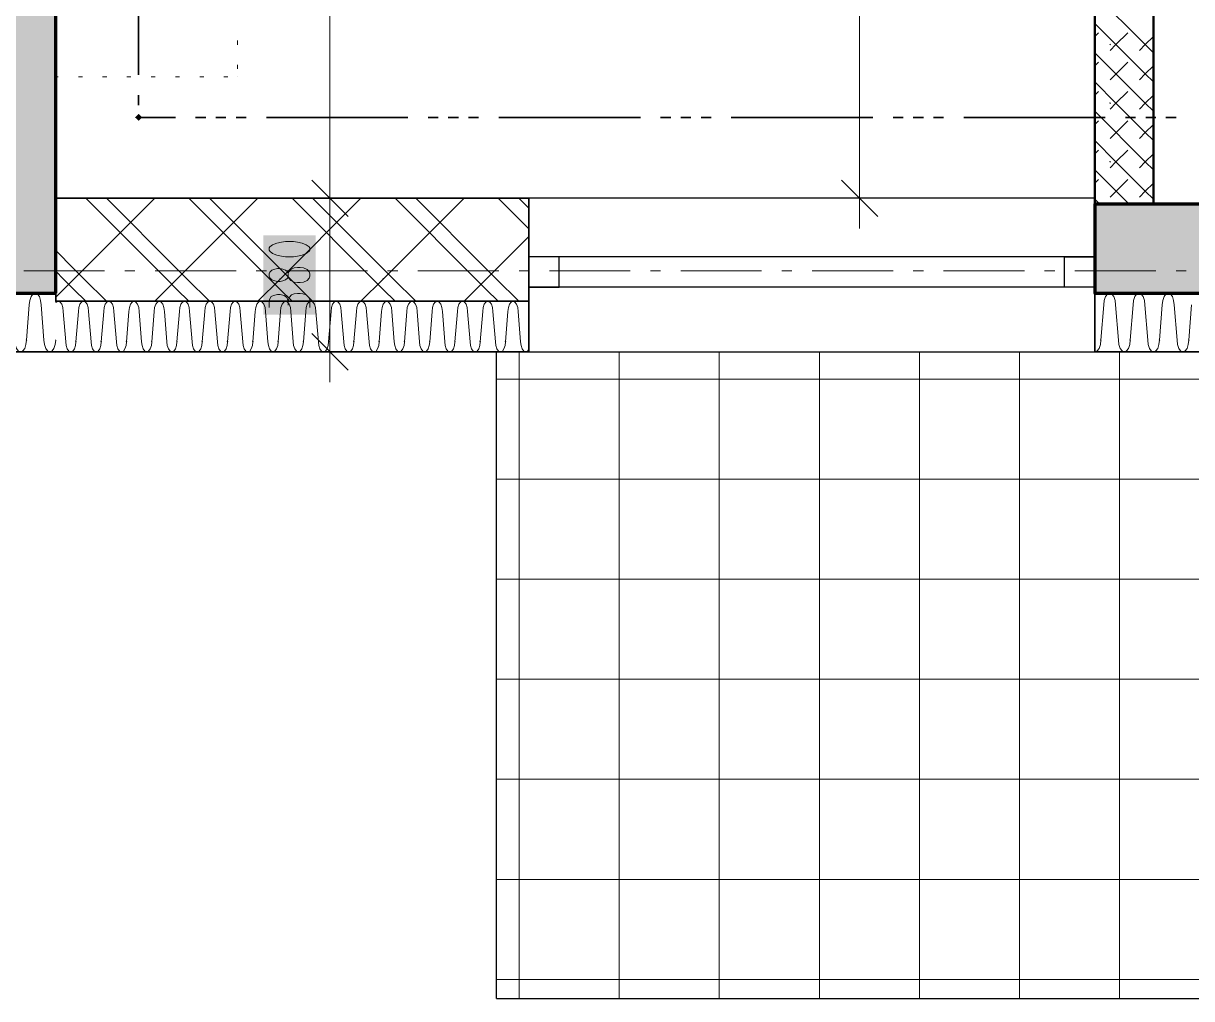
# Model space of a CAD drawing. Header units: millimetres. Extents: x 0 to 594, y 0 to 420.
# Drawn here: x 286.49 to 316.11, y 121.67 to 146.4 of the extents above; entities that cross this region are included whole.
import ezdxf

# ---------------------------------------------------------------- set-up
doc = ezdxf.new("R2010")
doc.units = ezdxf.units.MM
doc.header["$LTSCALE"] = 8
for name, color, linetype in [('PDF_Koty delkove', 7, 'Continuous'), ('PDF_Nabytek', 7, 'Continuous'), ('PDF_Obecne 0.25', 7, 'Continuous'), ('PDF_Okna', 7, 'Continuous'), ('PDF_Osy hlavni', 7, 'Continuous'), ('PDF_Pozarni useky', 7, 'Continuous'), ('PDF_Pricky zdene', 7, 'Continuous'), ('PDF_Srafy', 7, 'Continuous'), ('PDF_Steny obvodove nosne', 7, 'Continuous'), ('PDF_Steny sendvic', 7, 'Continuous'), ('PDF_Zatepleni', 7, 'Continuous')]:
    doc.layers.add(name, color=color, linetype=linetype)

msp = doc.modelspace()

# ---------------------------------------------------------------- linework, layer by layer
at = {"layer": 'PDF_Koty delkove', "lineweight": 18}
for points in [[(294.266, 141.969), (294.266, 152.384), (294.266, 159.812), (294.266, 197.78), (294.266, 199.266), (294.266, 222.995), (294.266, 225.762), (294.266, 228.325)], [(307.695, 141.969), (307.695, 170.369), (307.695, 191.118), (307.695, 192.604), (307.695, 222.995), (307.695, 225.762)], [(294.727, 141.508), (293.804, 142.431)], [(308.156, 141.508), (307.234, 142.431)], [(295.034, 141.969), (294.266, 141.969), (293.497, 141.969)], [(294.266, 138.074), (294.266, 141.969)], [(308.464, 141.969), (307.695, 141.969), (306.926, 141.969)], [(307.695, 141.969), (307.695, 141.201)], [(293.342, 140.871), (293.137, 140.871), (293.036, 140.857), (292.916, 140.83), (292.813, 140.789), (292.745, 140.735), (292.728, 140.707), (292.728, 140.652), (292.745, 140.625), (292.813, 140.57), (292.916, 140.529), (293.036, 140.501), (293.137, 140.487), (293.342, 140.487), (293.445, 140.501), (293.565, 140.529), (293.667, 140.57), (293.736, 140.625), (293.753, 140.652)], [(293.753, 140.652), (293.753, 140.707), (293.736, 140.735), (293.667, 140.789), (293.565, 140.83), (293.445, 140.857), (293.342, 140.871)], [(293.206, 139.967), (293.188, 139.94), (293.137, 139.899), (293.07, 139.872), (293.001, 139.858), (292.932, 139.858), (292.865, 139.872), (292.796, 139.899), (292.745, 139.954), (292.728, 139.995), (292.728, 140.05), (292.745, 140.091), (292.796, 140.146), (292.865, 140.173), (292.932, 140.187), (293.001, 140.187), (293.07, 140.173), (293.137, 140.146), (293.188, 140.105), (293.206, 140.078)], [(293.513, 140.214), (293.445, 140.214), (293.36, 140.2), (293.275, 140.16), (293.223, 140.105), (293.206, 140.078), (293.206, 139.967), (293.223, 139.94)], [(293.223, 139.94), (293.275, 139.885), (293.36, 139.844), (293.445, 139.83), (293.513, 139.83), (293.598, 139.844), (293.685, 139.885), (293.736, 139.94), (293.753, 139.995), (293.753, 140.05), (293.736, 140.105), (293.685, 140.16), (293.598, 140.2), (293.513, 140.214)], [(292.728, 139.201), (292.728, 139.365), (292.745, 139.42), (292.779, 139.475), (292.831, 139.503), (292.932, 139.53), (293.001, 139.53), (293.103, 139.503), (293.172, 139.448), (293.206, 139.365), (293.206, 139.256)], [(293.753, 139.201), (293.753, 139.393), (293.718, 139.461), (293.667, 139.516), (293.582, 139.543), (293.513, 139.557), (293.445, 139.557), (293.36, 139.543), (293.292, 139.516), (293.241, 139.461), (293.206, 139.365)], [(294.727, 137.613), (293.804, 138.536)], [(295.034, 138.074), (294.266, 138.074), (293.497, 138.074)], [(294.266, 138.074), (294.266, 137.306)]]:
    msp.add_lwpolyline(points, dxfattribs=at)
at = {"layer": 'PDF_Koty delkove', "color": 7, "lineweight": 18, "true_color": 0xffffff, "transparency": 33554559}
msp.add_solid([(293.907, 139.02), (293.907, 141.024), (292.574, 139.02), (292.574, 141.024)], dxfattribs=at)
at = {"layer": 'PDF_Nabytek', "lineweight": 13}
for points in [[(287.313, 145.862), (287.313, 145.964)], [(291.925, 145.862), (291.925, 145.964)], [(315.141, 145.862), (315.141, 145.964)], [(287.313, 145.247), (287.313, 145.349)], [(291.925, 145.247), (291.925, 145.349)], [(315.141, 145.247), (315.141, 145.349)], [(287.375, 145.044), (287.313, 145.044)], [(287.313, 145.044), (287.313, 145.044)], [(287.313, 145.044), (287.313, 145.044)], [(287.99, 145.044), (287.888, 145.044)], [(288.605, 145.044), (288.503, 145.044)], [(289.22, 145.044), (289.118, 145.044)], [(289.835, 145.044), (289.733, 145.044)], [(290.45, 145.044), (290.348, 145.044)], [(291.065, 145.044), (290.963, 145.044)], [(291.68, 145.044), (291.578, 145.044)], [(291.925, 145.044), (291.925, 145.044)], [(291.925, 145.044), (291.925, 145.044)], [(315.141, 144.632), (315.141, 144.734)], [(315.141, 144.017), (315.141, 144.12)], [(315.141, 143.402), (315.141, 143.505)], [(315.141, 142.787), (315.141, 142.89)], [(315.141, 142.172), (315.141, 142.275)], [(315.141, 141.969), (315.141, 141.969)]]:
    msp.add_lwpolyline(points, dxfattribs=at)
at = {"layer": 'PDF_Obecne 0.25', "lineweight": 25}
for points in [[(298.486, 121.677), (330.26, 121.677), (330.26, 138.077)], [(298.486, 121.677), (298.486, 138.077)]]:
    msp.add_lwpolyline(points, dxfattribs=at)
at = {"layer": 'PDF_Okna', "lineweight": 25}
for points in [[(313.655, 141.969), (299.305, 141.969)], [(313.655, 140.483), (299.305, 140.483)], [(313.655, 139.714), (299.305, 139.714)], [(299.305, 138.074), (313.655, 138.074)]]:
    msp.add_lwpolyline(points, dxfattribs=at)
for points in [[(299.305, 139.714), (300.074, 139.714), (300.074, 140.483), (299.305, 140.483)], [(313.655, 139.714), (312.886, 139.714), (312.886, 140.483), (313.655, 140.483)]]:
    msp.add_lwpolyline(points, close=True, dxfattribs=at)
at = {"layer": 'PDF_Osy hlavni', "lineweight": 18}
for points in [[(288.554, 140.124), (286.504, 140.124)], [(289.323, 140.124), (289.066, 140.124)], [(291.885, 140.124), (289.835, 140.124)], [(292.654, 140.124), (292.398, 140.124)], [(295.216, 140.124), (293.166, 140.124)], [(295.985, 140.124), (295.729, 140.124)], [(298.548, 140.124), (296.498, 140.124)], [(299.316, 140.124), (299.06, 140.124)], [(301.879, 140.124), (299.829, 140.124)], [(302.647, 140.124), (302.391, 140.124)], [(305.21, 140.124), (303.16, 140.124)], [(305.979, 140.124), (305.722, 140.124)], [(308.541, 140.124), (306.491, 140.124)], [(309.31, 140.124), (309.054, 140.124)], [(311.872, 140.124), (309.822, 140.124)], [(312.641, 140.124), (312.385, 140.124)], [(315.204, 140.124), (313.154, 140.124)], [(315.972, 140.124), (315.716, 140.124)]]:
    msp.add_lwpolyline(points, dxfattribs=at)
at = {"layer": 'PDF_Pozarni useky', "lineweight": 35}
for points in [[(289.414, 145.094), (289.414, 148.681)], [(289.414, 144.325), (289.414, 144.581)], [(289.414, 144.019), (289.414, 144.069)], [(290.348, 144.019), (289.414, 144.019)], [(291.117, 144.019), (290.86, 144.019)], [(291.629, 144.019), (291.373, 144.019)], [(292.142, 144.019), (291.885, 144.019)], [(296.242, 144.019), (292.654, 144.019)], [(297.01, 144.019), (296.754, 144.019)], [(297.523, 144.019), (297.267, 144.019)], [(298.035, 144.019), (297.779, 144.019)], [(302.135, 144.019), (298.548, 144.019)], [(302.904, 144.019), (302.648, 144.019)], [(303.416, 144.019), (303.16, 144.019)], [(303.929, 144.019), (303.673, 144.019)], [(308.029, 144.019), (304.441, 144.019)], [(308.798, 144.019), (308.541, 144.019)], [(309.31, 144.019), (309.054, 144.019)], [(309.823, 144.019), (309.566, 144.019)], [(313.923, 144.019), (310.335, 144.019)], [(314.691, 144.019), (314.435, 144.019)], [(315.204, 144.019), (314.948, 144.019)], [(315.716, 144.019), (315.46, 144.019)]]:
    msp.add_lwpolyline(points, dxfattribs=at)
at = {"layer": 'PDF_Pozarni useky', "lineweight": 35, "transparency": 33554559}
for points in [[(289.504, 144.019), (289.414, 143.93), (289.414, 144.109), (289.324, 144.019)], [(289.414, 143.93), (289.324, 144.019), (289.504, 144.019), (289.414, 144.109)]]:
    msp.add_solid(points, dxfattribs=at)
at = {"layer": 'PDF_Pricky zdene', "lineweight": 50}
msp.add_lwpolyline([(315.141, 141.816), (315.141, 141.969), (315.141, 191.118), (313.655, 191.118), (313.655, 141.969), (313.655, 141.816)], close=True, dxfattribs=at)
at = {"layer": 'PDF_Pricky zdene', "lineweight": 9}
for points in [[(315.141, 145.659), (314.936, 145.864), (313.655, 147.146)], [(314.936, 145.121), (314.193, 145.864), (313.655, 146.403)], [(313.655, 146.069), (313.747, 146.162)], [(314.045, 145.716), (314.193, 145.864), (314.491, 146.162)], [(314.936, 145.864), (315.141, 146.069)], [(314.788, 145.716), (314.936, 145.864)], [(315.141, 144.173), (314.936, 144.378), (313.655, 145.659)], [(313.655, 145.326), (313.747, 145.419)], [(314.045, 144.973), (314.491, 145.419)], [(314.936, 145.121), (315.141, 145.326)], [(314.936, 143.635), (314.193, 144.378), (313.655, 144.916)], [(315.141, 144.916), (314.936, 145.121), (314.788, 144.973)], [(313.655, 144.583), (313.747, 144.675)], [(314.045, 144.23), (314.193, 144.378), (314.491, 144.675)], [(314.936, 144.378), (315.141, 144.583)], [(314.788, 144.23), (314.936, 144.378)], [(315.141, 142.687), (314.936, 142.892), (313.655, 144.173)], [(313.655, 143.84), (313.747, 143.932)], [(314.045, 143.486), (314.491, 143.932)], [(314.936, 143.635), (315.141, 143.84)], [(314.936, 142.149), (314.193, 142.892), (313.655, 143.43)], [(315.141, 143.43), (314.936, 143.635), (314.788, 143.486)], [(313.655, 143.097), (313.747, 143.189)], [(314.045, 142.743), (314.193, 142.892), (314.491, 143.189)], [(314.936, 142.892), (315.141, 143.097)], [(314.788, 142.743), (314.936, 142.892)], [(314.526, 141.816), (313.655, 142.687)], [(313.655, 142.354), (313.747, 142.446)], [(314.045, 142), (314.491, 142.446)], [(314.936, 142.149), (315.141, 142.354)], [(313.783, 141.816), (313.655, 141.944)], [(315.141, 141.944), (314.936, 142.149), (314.788, 142)]]:
    msp.add_lwpolyline(points, dxfattribs=at)
at = {"layer": 'PDF_Pricky zdene', "lineweight": 9, "transparency": 33554559}
for points in [[(314.045, 145.844), (314.022, 145.867), (314.068, 145.867), (314.045, 145.89)], [(314.936, 145.841), (314.913, 145.864), (314.96, 145.864), (314.936, 145.887)], [(314.045, 144.358), (314.022, 144.381), (314.068, 144.381), (314.045, 144.404)], [(314.936, 144.355), (314.913, 144.378), (314.96, 144.378), (314.936, 144.401)], [(314.045, 142.872), (314.022, 142.895), (314.068, 142.895), (314.045, 142.918)], [(314.936, 142.869), (314.913, 142.892), (314.96, 142.892), (314.936, 142.915)]]:
    msp.add_solid(points, dxfattribs=at)
at = {"layer": 'PDF_Srafy', "lineweight": 9}
for points in [[(299.063, 138.075), (299.063, 137.383)], [(301.6, 138.075), (301.6, 134.846)], [(304.136, 138.075), (304.136, 137.383), (304.136, 132.309), (304.136, 127.236)], [(306.673, 138.075), (306.673, 134.846), (306.673, 129.773), (306.673, 124.699)], [(309.21, 138.075), (309.21, 137.383), (309.21, 132.309), (309.21, 127.236), (309.21, 122.162)], [(311.747, 138.075), (311.747, 134.846), (311.747, 129.773), (311.747, 124.699), (311.747, 121.675)], [(314.283, 138.075), (314.283, 137.383), (314.283, 132.309), (314.283, 127.236), (314.283, 122.162), (314.283, 121.675)], [(329.504, 137.383), (324.43, 137.383), (319.357, 137.383), (314.283, 137.383), (309.21, 137.383), (304.136, 137.383), (299.063, 137.383), (298.485, 137.383)], [(299.063, 137.383), (299.063, 132.309), (299.063, 127.236), (299.063, 122.162), (299.063, 121.675)], [(330.26, 134.846), (326.967, 134.846), (321.893, 134.846), (316.82, 134.846), (311.747, 134.846), (306.673, 134.846), (301.6, 134.846), (298.485, 134.846)], [(301.6, 134.846), (301.6, 129.773), (301.6, 124.699), (301.6, 121.675)], [(330.26, 132.309), (329.504, 132.309), (324.43, 132.309), (319.357, 132.309), (314.283, 132.309), (309.21, 132.309), (304.136, 132.309), (299.063, 132.309), (298.485, 132.309)], [(330.26, 129.773), (326.967, 129.773), (321.893, 129.773), (316.82, 129.773), (311.747, 129.773), (306.673, 129.773), (301.6, 129.773), (298.485, 129.773)], [(299.063, 127.236), (298.485, 127.236)], [(330.26, 127.236), (329.504, 127.236), (324.43, 127.236), (319.357, 127.236), (314.283, 127.236), (309.21, 127.236), (304.136, 127.236), (299.063, 127.236)], [(304.136, 127.236), (304.136, 122.162), (304.136, 121.675)], [(330.26, 124.699), (326.967, 124.699), (321.893, 124.699), (316.82, 124.699), (311.747, 124.699), (306.673, 124.699), (301.6, 124.699), (298.485, 124.699)], [(306.673, 124.699), (306.673, 121.675)], [(299.063, 122.162), (298.485, 122.162)], [(330.26, 122.162), (329.504, 122.162), (324.43, 122.162), (319.357, 122.162), (314.283, 122.162), (309.21, 122.162), (304.136, 122.162), (299.063, 122.162)], [(309.21, 122.162), (309.21, 121.675)]]:
    msp.add_lwpolyline(points, dxfattribs=at)
at = {"layer": 'PDF_Steny obvodove nosne', "lineweight": 70}
for points in [[(287.313, 139.561), (287.313, 141.969), (287.313, 221.099), (287.313, 223.712), (285.263, 223.712), (285.263, 221.099), (285.263, 141.969), (285.263, 139.561)], [(319.754, 141.816), (315.141, 141.816), (313.655, 141.816), (313.655, 141.816), (313.655, 139.561), (319.754, 139.561)]]:
    msp.add_lwpolyline(points, close=True, dxfattribs=at)
at = {"layer": 'PDF_Steny obvodove nosne', "color": 9, "lineweight": 9, "true_color": 0xc0c0c0, "transparency": 33554559}
for points in [[(287.313, 139.561), (287.313, 223.712), (285.263, 139.561), (285.263, 223.712)], [(319.754, 141.816), (313.655, 141.816), (319.754, 139.561), (313.655, 139.561)]]:
    msp.add_solid(points, dxfattribs=at)
at = {"layer": 'PDF_Steny sendvic', "lineweight": 9}
for points in [[(287.313, 139.458), (287.774, 139.919), (289.824, 141.969)], [(290.127, 139.919), (288.077, 141.969)], [(291.213, 139.356), (290.649, 139.919), (290.388, 140.181), (288.599, 141.969)], [(289.824, 139.356), (290.388, 139.919), (292.438, 141.969)], [(292.74, 139.919), (290.69, 141.969)], [(293.827, 139.356), (293.263, 139.919), (293.002, 140.181), (291.213, 141.969)], [(292.438, 139.356), (293.002, 139.919), (295.052, 141.969)], [(295.354, 139.919), (293.304, 141.969)], [(296.441, 139.356), (295.877, 139.919), (295.615, 140.181), (293.827, 141.969)], [(295.052, 139.356), (295.615, 139.919), (297.665, 141.969)], [(297.968, 139.919), (295.918, 141.969)], [(299.054, 139.356), (298.49, 139.919), (298.229, 140.181), (296.441, 141.969)], [(299.305, 141.196), (298.531, 141.969)], [(299.305, 141.718), (299.054, 141.969)], [(297.665, 139.356), (298.229, 139.919), (299.305, 140.996)], [(288.599, 139.356), (288.036, 139.919), (287.774, 140.181), (287.313, 140.642)], [(287.513, 139.919), (287.313, 140.119)], [(287.774, 139.658), (287.513, 139.919)], [(290.388, 139.658), (290.127, 139.919)], [(293.002, 139.658), (292.74, 139.919)], [(295.615, 139.658), (295.354, 139.919)], [(298.229, 139.658), (297.968, 139.919)], [(288.077, 139.356), (287.774, 139.658)], [(290.69, 139.356), (290.388, 139.658)], [(293.304, 139.356), (293.002, 139.658)], [(295.918, 139.356), (295.615, 139.658)], [(298.531, 139.356), (298.229, 139.658)], [(287.364, 139.356), (287.328, 139.337), (287.313, 139.318)], [(287.506, 139.099), (287.496, 139.198), (287.468, 139.282), (287.426, 139.337), (287.39, 139.356)], [(288.004, 139.356), (287.968, 139.337), (287.927, 139.282), (287.899, 139.198), (287.889, 139.099)], [(288.146, 139.099), (288.137, 139.198), (288.109, 139.282), (288.067, 139.337), (288.031, 139.356)], [(288.645, 139.356), (288.609, 139.337), (288.567, 139.282), (288.539, 139.198), (288.529, 139.099)], [(288.787, 139.099), (288.777, 139.198), (288.749, 139.282), (288.708, 139.337), (288.672, 139.356)], [(289.285, 139.356), (289.25, 139.337), (289.208, 139.282), (289.18, 139.198), (289.17, 139.099)], [(289.428, 139.099), (289.418, 139.198), (289.39, 139.282), (289.348, 139.337), (289.312, 139.356)], [(289.926, 139.356), (289.89, 139.337), (289.848, 139.282), (289.821, 139.198), (289.811, 139.099)], [(290.068, 139.099), (290.058, 139.198), (290.031, 139.282), (289.989, 139.337), (289.953, 139.356)], [(290.567, 139.356), (290.531, 139.337), (290.489, 139.282), (290.461, 139.198), (290.451, 139.099)], [(290.709, 139.099), (290.699, 139.198), (290.671, 139.282), (290.629, 139.337), (290.594, 139.356)], [(291.207, 139.356), (291.171, 139.337), (291.13, 139.282), (291.102, 139.198), (291.092, 139.099)], [(291.35, 139.099), (291.34, 139.198), (291.312, 139.282), (291.27, 139.337), (291.234, 139.356)], [(291.77, 139.282), (291.742, 139.198), (291.733, 139.099)], [(291.848, 139.356), (291.812, 139.337), (291.77, 139.282)], [(291.99, 139.099), (291.98, 139.198), (291.952, 139.282), (291.911, 139.337), (291.875, 139.356)], [(292.489, 139.356), (292.453, 139.337), (292.411, 139.282), (292.383, 139.198), (292.373, 139.099)], [(292.631, 139.099), (292.621, 139.198), (292.593, 139.282), (292.551, 139.337), (292.515, 139.356)], [(293.129, 139.356), (293.093, 139.337), (293.052, 139.282), (293.024, 139.198), (293.014, 139.099)], [(293.271, 139.099), (293.262, 139.198), (293.234, 139.282), (293.192, 139.337), (293.156, 139.356)], [(293.77, 139.356), (293.734, 139.337), (293.692, 139.282), (293.664, 139.198), (293.654, 139.099)], [(293.912, 139.099), (293.902, 139.198), (293.874, 139.282), (293.832, 139.337), (293.797, 139.356)], [(294.41, 139.356), (294.375, 139.337), (294.333, 139.282), (294.305, 139.198), (294.295, 139.099)], [(294.543, 139.198), (294.515, 139.282), (294.473, 139.337), (294.437, 139.356)], [(295.051, 139.356), (295.015, 139.337), (294.973, 139.282), (294.945, 139.198), (294.936, 139.099)], [(295.193, 139.099), (295.183, 139.198), (295.156, 139.282), (295.114, 139.337), (295.078, 139.356)], [(295.692, 139.356), (295.656, 139.337), (295.614, 139.282), (295.586, 139.198), (295.576, 139.099)], [(295.834, 139.099), (295.824, 139.198), (295.796, 139.282), (295.754, 139.337), (295.719, 139.356)], [(296.332, 139.356), (296.296, 139.337), (296.255, 139.282), (296.227, 139.198), (296.217, 139.099)], [(296.474, 139.099), (296.465, 139.198), (296.437, 139.282), (296.395, 139.337), (296.359, 139.356)], [(296.973, 139.356), (296.937, 139.337), (296.895, 139.282), (296.867, 139.198), (296.858, 139.099)], [(297.115, 139.099), (297.105, 139.198), (297.077, 139.282), (297.036, 139.337), (297, 139.356)], [(297.613, 139.356), (297.578, 139.337), (297.536, 139.282), (297.508, 139.198), (297.498, 139.099)], [(297.756, 139.099), (297.746, 139.198), (297.718, 139.282), (297.676, 139.337), (297.64, 139.356)], [(298.254, 139.356), (298.218, 139.337), (298.176, 139.282), (298.149, 139.198), (298.139, 139.099)], [(298.396, 139.099), (298.387, 139.198), (298.359, 139.282), (298.317, 139.337), (298.281, 139.356)], [(298.895, 139.356), (298.859, 139.337), (298.817, 139.282), (298.789, 139.198), (298.779, 139.099)], [(299.037, 139.099), (299.027, 139.198), (298.999, 139.282), (298.957, 139.337), (298.922, 139.356)], [(287.569, 138.331), (287.506, 139.099)], [(287.889, 139.099), (287.825, 138.331)], [(287.889, 139.099), (287.889, 139.099)], [(288.21, 138.331), (288.146, 139.099)], [(288.529, 139.099), (288.466, 138.331)], [(288.529, 139.099), (288.529, 139.099)], [(288.85, 138.331), (288.787, 139.099)], [(289.17, 139.099), (289.107, 138.331)], [(289.17, 139.099), (289.17, 139.099)], [(289.491, 138.331), (289.428, 139.099)], [(289.811, 139.099), (289.747, 138.331)], [(289.811, 139.099), (289.811, 139.099)], [(290.132, 138.331), (290.068, 139.099)], [(290.451, 139.099), (290.388, 138.331)], [(290.451, 139.099), (290.451, 139.099)], [(290.772, 138.331), (290.709, 139.099)], [(291.092, 139.099), (291.029, 138.331)], [(291.092, 139.099), (291.092, 139.099)], [(291.413, 138.331), (291.35, 139.099)], [(291.733, 139.099), (291.669, 138.331)], [(291.733, 139.099), (291.733, 139.099)], [(292.054, 138.331), (291.99, 139.099)], [(292.373, 139.099), (292.31, 138.331)], [(292.373, 139.099), (292.373, 139.099)], [(292.694, 138.331), (292.631, 139.099)], [(293.014, 139.099), (292.95, 138.331)], [(293.014, 139.099), (293.014, 139.099)], [(293.335, 138.331), (293.271, 139.099)], [(293.654, 139.099), (293.591, 138.331)], [(293.654, 139.099), (293.654, 139.099)], [(293.975, 138.331), (293.912, 139.099)], [(294.295, 139.099), (294.232, 138.331)], [(294.295, 139.099), (294.295, 139.099)], [(294.553, 139.099), (294.543, 139.198)], [(294.616, 138.331), (294.553, 139.099)], [(294.936, 139.099), (294.872, 138.331)], [(294.936, 139.099), (294.936, 139.099)], [(295.257, 138.331), (295.193, 139.099)], [(295.576, 139.099), (295.513, 138.331)], [(295.576, 139.099), (295.576, 139.099)], [(295.897, 138.331), (295.834, 139.099)], [(296.217, 139.099), (296.154, 138.331)], [(296.217, 139.099), (296.217, 139.099)], [(296.538, 138.331), (296.474, 139.099)], [(296.858, 139.099), (296.794, 138.331)], [(296.858, 139.099), (296.858, 139.099)], [(297.178, 138.331), (297.115, 139.099)], [(297.498, 139.099), (297.435, 138.331)], [(297.498, 139.099), (297.498, 139.099)], [(297.498, 139.099), (297.498, 139.099)], [(297.819, 138.331), (297.756, 139.099)], [(298.139, 139.099), (298.075, 138.331)], [(298.139, 139.099), (298.139, 139.099)], [(298.46, 138.331), (298.396, 139.099)], [(298.779, 139.099), (298.716, 138.331)], [(298.779, 139.099), (298.779, 139.099)], [(299.1, 138.331), (299.037, 139.099)], [(287.569, 138.331), (287.579, 138.233), (287.607, 138.15), (287.648, 138.094), (287.697, 138.074)], [(287.697, 138.074), (287.746, 138.094), (287.788, 138.15), (287.816, 138.233), (287.825, 138.331)], [(288.21, 138.331), (288.22, 138.233), (288.247, 138.15), (288.289, 138.094), (288.338, 138.074)], [(288.338, 138.074), (288.387, 138.094), (288.429, 138.15), (288.456, 138.233), (288.466, 138.331)], [(288.85, 138.331), (288.86, 138.233), (288.888, 138.15), (288.93, 138.094), (288.979, 138.074)], [(288.979, 138.074), (289.028, 138.094), (289.069, 138.15), (289.097, 138.233), (289.107, 138.331)], [(289.491, 138.331), (289.501, 138.233), (289.529, 138.15), (289.57, 138.094), (289.619, 138.074)], [(289.619, 138.074), (289.668, 138.094), (289.71, 138.15), (289.738, 138.233), (289.747, 138.331)], [(290.132, 138.331), (290.141, 138.233), (290.169, 138.15), (290.211, 138.094), (290.26, 138.074)], [(290.26, 138.074), (290.309, 138.094), (290.35, 138.15), (290.378, 138.233), (290.388, 138.331)], [(290.772, 138.331), (290.782, 138.233), (290.81, 138.15), (290.851, 138.094), (290.9, 138.074)], [(290.9, 138.074), (290.949, 138.094), (290.991, 138.15), (291.019, 138.233), (291.029, 138.331)], [(291.413, 138.331), (291.423, 138.233), (291.45, 138.15)], [(291.541, 138.074), (291.59, 138.094), (291.632, 138.15), (291.659, 138.233), (291.669, 138.331)], [(292.054, 138.331), (292.063, 138.233), (292.091, 138.15), (292.133, 138.094), (292.182, 138.074)], [(292.182, 138.074), (292.231, 138.094), (292.272, 138.15), (292.3, 138.233), (292.31, 138.331)], [(292.694, 138.331), (292.704, 138.233), (292.732, 138.15), (292.773, 138.094), (292.822, 138.074)], [(292.822, 138.074), (292.871, 138.094), (292.913, 138.15), (292.941, 138.233), (292.95, 138.331)], [(293.335, 138.331), (293.345, 138.233), (293.372, 138.15), (293.414, 138.094), (293.463, 138.074)], [(293.463, 138.074), (293.512, 138.094), (293.553, 138.15), (293.581, 138.233), (293.591, 138.331)], [(293.975, 138.331), (293.985, 138.233), (294.013, 138.15), (294.054, 138.094), (294.104, 138.074)], [(294.104, 138.074), (294.153, 138.094), (294.194, 138.15), (294.222, 138.233), (294.232, 138.331)], [(294.616, 138.331), (294.626, 138.233), (294.654, 138.15), (294.695, 138.094), (294.744, 138.074)], [(294.744, 138.074), (294.793, 138.094), (294.835, 138.15), (294.863, 138.233), (294.872, 138.331)], [(295.257, 138.331), (295.266, 138.233), (295.294, 138.15), (295.336, 138.094), (295.385, 138.074)], [(295.385, 138.074), (295.434, 138.094), (295.475, 138.15), (295.503, 138.233), (295.513, 138.331)], [(295.897, 138.331), (295.907, 138.233), (295.935, 138.15), (295.976, 138.094), (296.025, 138.074)], [(296.025, 138.074), (296.074, 138.094), (296.116, 138.15), (296.144, 138.233), (296.154, 138.331)], [(296.538, 138.331), (296.548, 138.233), (296.575, 138.15), (296.617, 138.094), (296.666, 138.074)], [(296.757, 138.15), (296.784, 138.233), (296.794, 138.331)], [(297.178, 138.331), (297.188, 138.233), (297.216, 138.15), (297.258, 138.094), (297.307, 138.074)], [(297.307, 138.074), (297.356, 138.094), (297.397, 138.15), (297.425, 138.233), (297.435, 138.331)], [(297.819, 138.331), (297.829, 138.233), (297.857, 138.15), (297.898, 138.094), (297.947, 138.074)], [(297.947, 138.074), (297.996, 138.094), (298.038, 138.15), (298.066, 138.233), (298.075, 138.331)], [(298.46, 138.331), (298.469, 138.233), (298.497, 138.15), (298.539, 138.094), (298.588, 138.074)], [(298.588, 138.074), (298.637, 138.094), (298.678, 138.15), (298.706, 138.233), (298.716, 138.331)], [(299.1, 138.331), (299.11, 138.233), (299.138, 138.15), (299.179, 138.094), (299.228, 138.074)], [(291.45, 138.15), (291.492, 138.094), (291.541, 138.074)], [(296.666, 138.074), (296.715, 138.094), (296.757, 138.15)], [(299.228, 138.074), (299.278, 138.094), (299.305, 138.131)]]:
    msp.add_lwpolyline(points, dxfattribs=at)
at = {"layer": 'PDF_Steny sendvic', "lineweight": 35}
for points in [[(299.305, 139.356), (287.313, 139.356), (287.313, 139.561), (287.313, 141.969), (287.364, 141.969), (299.305, 141.969), (299.305, 140.483), (299.305, 139.714), (299.305, 139.356)], [(299.305, 139.356), (287.313, 139.356)], [(299.305, 139.356), (299.305, 138.074)], [(287.313, 138.074), (299.305, 138.074)]]:
    msp.add_lwpolyline(points, dxfattribs=at)
at = {"layer": 'PDF_Steny sendvic', "lineweight": 9, "transparency": 33554559}
for points in [[(287.774, 139.896), (287.751, 139.919), (287.797, 139.919), (287.774, 139.943)], [(290.388, 139.896), (290.365, 139.919), (290.411, 139.919), (290.388, 139.943)], [(293.002, 139.896), (292.979, 139.919), (293.025, 139.919), (293.002, 139.943)], [(295.615, 139.896), (295.592, 139.919), (295.638, 139.919), (295.615, 139.943)], [(298.229, 139.896), (298.206, 139.919), (298.252, 139.919), (298.229, 139.943)], [(287.825, 138.308), (287.802, 138.331), (287.849, 138.331), (287.825, 138.354)], [(288.466, 138.308), (288.443, 138.331), (288.489, 138.331), (288.466, 138.354)], [(289.107, 138.308), (289.084, 138.331), (289.13, 138.331), (289.107, 138.354)], [(289.747, 138.308), (289.724, 138.331), (289.77, 138.331), (289.747, 138.354)], [(290.388, 138.308), (290.365, 138.331), (290.411, 138.331), (290.388, 138.354)], [(291.029, 138.308), (291.005, 138.331), (291.052, 138.331), (291.029, 138.354)], [(291.669, 138.308), (291.646, 138.331), (291.692, 138.331), (291.669, 138.354)], [(292.31, 138.308), (292.287, 138.331), (292.333, 138.331), (292.31, 138.354)], [(292.95, 138.308), (292.927, 138.331), (292.973, 138.331), (292.95, 138.354)], [(293.591, 138.308), (293.568, 138.331), (293.614, 138.331), (293.591, 138.354)], [(294.232, 138.308), (294.209, 138.331), (294.255, 138.331), (294.232, 138.354)], [(294.872, 138.308), (294.849, 138.331), (294.895, 138.331), (294.872, 138.354)], [(295.513, 138.308), (295.49, 138.331), (295.536, 138.331), (295.513, 138.354)], [(296.154, 138.308), (296.13, 138.331), (296.177, 138.331), (296.154, 138.354)], [(296.794, 138.308), (296.771, 138.331), (296.817, 138.331), (296.794, 138.354)], [(297.435, 138.308), (297.412, 138.331), (297.458, 138.331), (297.435, 138.354)], [(298.075, 138.308), (298.052, 138.331), (298.098, 138.331), (298.075, 138.354)], [(298.716, 138.308), (298.693, 138.331), (298.739, 138.331), (298.716, 138.354)]]:
    msp.add_solid(points, dxfattribs=at)
at = {"layer": 'PDF_Zatepleni', "lineweight": 35}
for points in [[(287.313, 139.356), (287.313, 139.561), (285.263, 139.561), (285.263, 139.356)], [(285.263, 138.074), (287.313, 138.074)]]:
    msp.add_lwpolyline(points, dxfattribs=at)
at = {"layer": 'PDF_Zatepleni', "lineweight": 9}
for points in [[(286.065, 139.561), (286.107, 139.539), (286.155, 139.475), (286.188, 139.378), (286.199, 139.263), (286.273, 138.372), (286.284, 138.258), (286.316, 138.162), (286.364, 138.097), (286.421, 138.074), (286.478, 138.097), (286.526, 138.162), (286.559, 138.258), (286.57, 138.372), (286.643, 139.263)], [(286.777, 139.561), (286.736, 139.539), (286.687, 139.475), (286.655, 139.378), (286.643, 139.263)], [(286.808, 139.561), (286.85, 139.539), (286.898, 139.475), (286.931, 139.378), (286.942, 139.263), (287.016, 138.372), (287.027, 138.258), (287.059, 138.162), (287.107, 138.097), (287.164, 138.074), (287.221, 138.097), (287.269, 138.162), (287.302, 138.258), (287.313, 138.372)], [(314.016, 139.561), (313.975, 139.539), (313.926, 139.475), (313.894, 139.378), (313.883, 139.263)], [(314.255, 138.372), (314.181, 139.263), (314.17, 139.378), (314.138, 139.475), (314.089, 139.539), (314.048, 139.561)], [(314.759, 139.561), (314.718, 139.539), (314.669, 139.475), (314.637, 139.378), (314.626, 139.263)], [(314.998, 138.372), (314.924, 139.263), (314.913, 139.378), (314.881, 139.475), (314.832, 139.539), (314.791, 139.561)], [(315.503, 139.561), (315.461, 139.539), (315.413, 139.475), (315.38, 139.378), (315.369, 139.263)], [(315.741, 138.372), (315.668, 139.263), (315.656, 139.378), (315.624, 139.475), (315.575, 139.539), (315.534, 139.561)], [(286.643, 139.263), (286.643, 139.263)], [(313.883, 139.263), (313.809, 138.372)], [(313.883, 139.263), (313.883, 139.263)], [(314.626, 139.263), (314.552, 138.372)], [(314.626, 139.263), (314.626, 139.263)], [(315.369, 139.263), (315.295, 138.372)], [(315.369, 139.263), (315.369, 139.263)], [(316.112, 139.263), (316.038, 138.372)], [(316.112, 139.263), (316.112, 139.263)], [(313.66, 138.074), (313.717, 138.097), (313.765, 138.162), (313.798, 138.258), (313.809, 138.372)], [(314.255, 138.372), (314.266, 138.258), (314.298, 138.162), (314.347, 138.097), (314.403, 138.074)], [(314.403, 138.074), (314.46, 138.097), (314.509, 138.162), (314.541, 138.258), (314.552, 138.372)], [(314.998, 138.372), (315.009, 138.258), (315.041, 138.162), (315.09, 138.097), (315.147, 138.074)], [(315.147, 138.074), (315.203, 138.097), (315.252, 138.162), (315.284, 138.258), (315.295, 138.372)], [(315.741, 138.372), (315.752, 138.258), (315.785, 138.162), (315.833, 138.097), (315.89, 138.074)], [(315.89, 138.074), (315.947, 138.097), (315.995, 138.162), (316.027, 138.258), (316.038, 138.372)], [(313.655, 138.077), (313.66, 138.074)]]:
    msp.add_lwpolyline(points, dxfattribs=at)
at = {"layer": 'PDF_Zatepleni', "lineweight": 35}
msp.add_lwpolyline([(319.754, 139.561), (313.655, 139.561), (313.655, 139.356), (313.655, 138.074), (319.754, 138.074), (319.754, 139.356)], close=True, dxfattribs=at)
at = {"layer": 'PDF_Zatepleni', "lineweight": 9, "transparency": 33554559}
for points in [[(286.57, 138.349), (286.547, 138.372), (286.593, 138.372), (286.57, 138.395)], [(287.313, 138.349), (287.29, 138.372), (287.313, 138.395)], [(313.809, 138.349), (313.786, 138.372), (313.832, 138.372), (313.809, 138.395)], [(314.552, 138.349), (314.529, 138.372), (314.575, 138.372), (314.552, 138.395)], [(315.295, 138.349), (315.272, 138.372), (315.318, 138.372), (315.295, 138.395)], [(316.038, 138.349), (316.015, 138.372), (316.061, 138.372), (316.038, 138.395)]]:
    msp.add_solid(points, dxfattribs=at)

doc.saveas('drawing.dxf')
